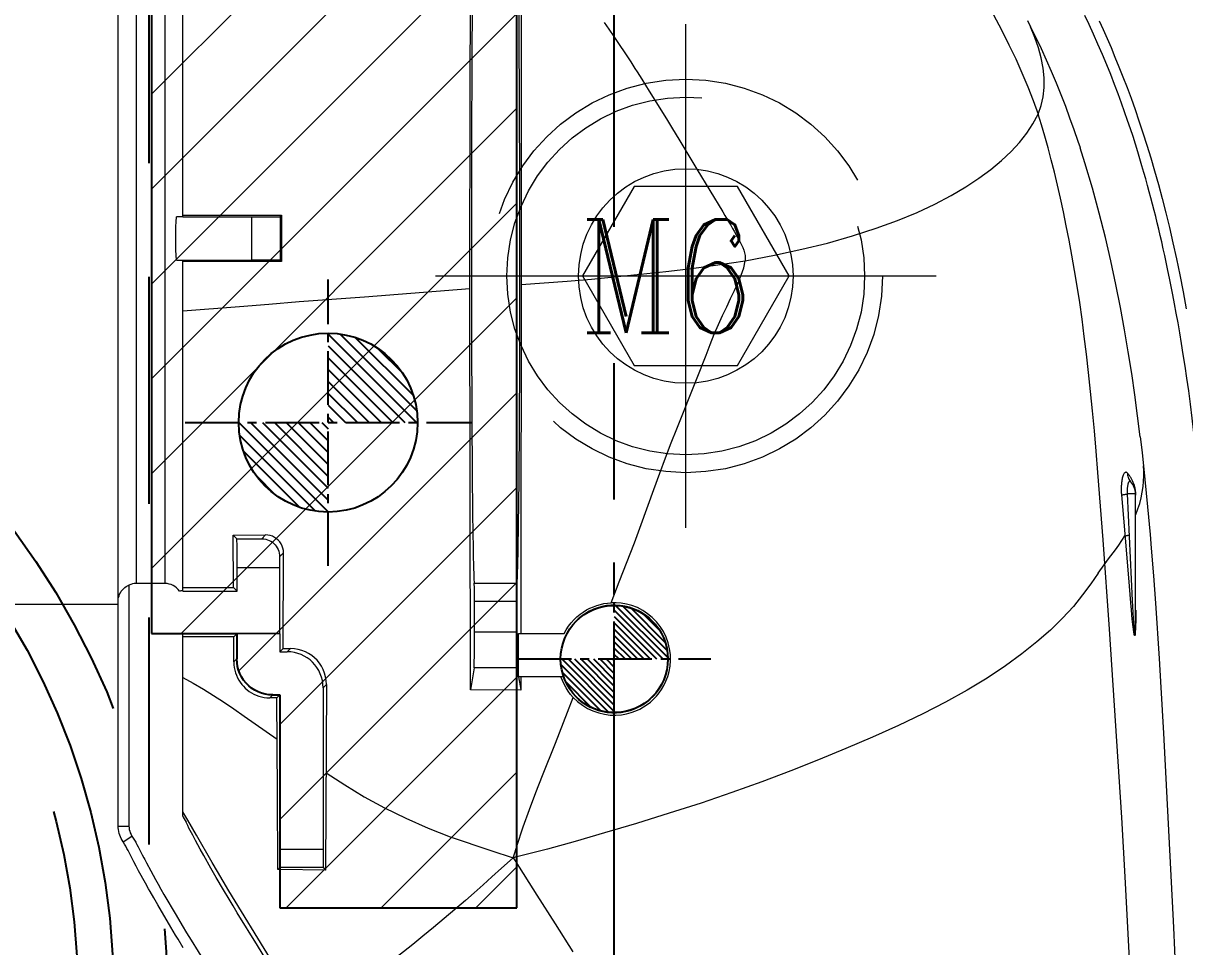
# Model space of a CAD drawing. Header units: inches. Extents: x 160917 to 162189, y -51061 to -50161.
# Drawn here: x 161563.91 to 161596.38, y -50465.97 to -50440.14 of the extents above; entities that cross this region are included whole.
import ezdxf

# ---------------------------------------------------------------- set-up
doc = ezdxf.new("R2010")
doc.units = ezdxf.units.IN
doc.header["$LTSCALE"] = 2
doc.header["$MEASUREMENT"] = 0
for name, pattern in [('ACAD_ISO02W100', [15, 12, -3]), ('CENTER', [50.8, 31.75, -6.35, 6.35, -6.35]), ('CENTER2', [1.125, 0.75, -0.125, 0.125, -0.125]), ('HIDDEN', [9.525, 6.35, -3.175])]:
    doc.linetypes.add(name, pattern=pattern)
doc.layers.get('0').update_dxf_attribs({"linetype": 'CONTINUOUS'})
for name, color, linetype in [('DEFAULT_1', 7, 'CENTER'), ('PIN', 4, 'CONTINUOUS'), ('SCREW', 52, 'HIDDEN'), ('SP', 3, 'CONTINUOUS'), ('y-cut', 7, 'CONTINUOUS'), ('壓塊', 157, 'CONTINUOUS')]:
    doc.layers.add(name, color=color, linetype=linetype)
for name, color, linetype, lineweight in [('dim', 3, 'CONTINUOUS', 15), ('PRODUCT', 1, 'CONTINUOUS', 15), ('截面', 191, 'CONTINUOUS', 15), ('枕位', 75, 'CONTINUOUS', 15), ('螺絲', 42, 'ACAD_ISO02W100', 15)]:
    doc.layers.add(name, color=color, linetype=linetype, lineweight=lineweight)
doc.styles.add('ROMANC', font='romanc', dxfattribs={"width": 0.6, "height": 1})

# ---------------------------------------------------------------- blocks, each defined once
blk = doc.blocks.new('20160823.165622')
at = {"layer": '截面', "linetype": 'Continuous', "ltscale": 0.3}
h = blk.add_hatch(dxfattribs=at)
h.set_pattern_fill('ANSI31', color=256, scale=15, style=0)
h.set_pattern_definition([(45, (-3383.3948, 1002.8706), (-1.3258252, 1.3258252), [])])
h.paths.add_polyline_path([(-19.956, 8.321), (-19.956, -25.613), (-26.579, -25.613), (-26.579, -19.66), (-26.78, -19.66), (-26.887, -19.655), (-26.99, -19.638), (-27.091, -19.611), (-27.188, -19.574), (-27.283, -19.526), (-27.371, -19.469), (-27.452, -19.403), (-27.527, -19.327), (-27.594, -19.246), (-27.65, -19.158), (-27.699, -19.063), (-27.736, -18.966), (-27.763, -18.866), (-27.779, -18.762), (-27.785, -18.655), (-27.785, -17.942), (-30.173, -17.942), (-30.173, 5.306), (-29.472, 5.851, 0.714357), (-26.788, 6.771, 0.414214), (-28.288, 8.271), (-28.288, 9.159)])
h.paths.add_polyline_path([(-82.318, -15.099), (-82.318, -16.549), (-74.68, -16.549), (-74.68, -17.952), (-72.264, -17.952), (-72.264, 4.777, -0.888302), (-76.505, 8.261), (-82.519, 8.261), (-82.519, -15.099)])
h.paths.add_polyline_path([(-95.558, -42.617), (-85.936, -42.617), (-85.936, -31.519), (-95.558, -31.519)])
at = {"layer": 'y-cut', "linetype": 'ByBlock'}
for p, q in [((-19.956, -25.613), (-19.956, 8.321)), ((-30.173, 5.306), (-30.173, -17.942)), ((-30.173, -17.942), (-27.785, -17.942)), ((-27.785, -17.942), (-27.785, -18.655)), ((-26.78, -19.66), (-26.579, -19.66)), ((-26.579, -19.66), (-26.579, -25.613)), ((-26.579, -25.613), (-19.956, -25.613))]:
    blk.add_line(p, q, dxfattribs=at)
blk.add_lwpolyline([(-26.78, -19.66), (-26.887, -19.655), (-26.99, -19.638), (-27.091, -19.611), (-27.188, -19.574), (-27.283, -19.526), (-27.371, -19.469), (-27.452, -19.403), (-27.527, -19.327), (-27.594, -19.246), (-27.65, -19.158), (-27.699, -19.063), (-27.736, -18.966), (-27.763, -18.866), (-27.779, -18.762), (-27.785, -18.655)], dxfattribs=at)
blk = doc.blocks.new('20140813.092309')
at = {"layer": '螺絲', "color": 137, "linetype": 'CENTER', "ltscale": 0.25}
for p, q in [((0, -7.042), (0, 7.042)), ((-7, 0), (7, 0))]:
    blk.add_line(p, q, dxfattribs=at)
at = {"layer": '螺絲', "color": 137, "linetype": 'Continuous'}
blk.add_lwpolyline([(-1.443, 2.5), (-2.887, 0), (-1.443, -2.5), (1.443, -2.5), (2.887, 0), (1.443, 2.5)], close=True, dxfattribs=at)
at = {"layer": '螺絲', "color": 137, "linetype": 'HIDDEN'}
blk.add_circle((0, 0), 5.5, dxfattribs=at)
at = {"layer": '螺絲', "color": 137}
for radius in [5, 3]:
    blk.add_circle((0, 0), radius, dxfattribs=at)
at = {"layer": 'dim', "style": 'ROMANC', "width": 0.8}
blk.add_text('M6', height=3.1716, dxfattribs=at).set_placement((-2.976, -1.589))
blk = doc.blocks.new('20151030.171830')
at = {"color": 8, "linetype": 'HIDDEN'}
blk.add_circle((0, 0), 21.5, dxfattribs=at)
at = {"layer": 'SP', "linetype": 'HIDDEN'}
for radius in [20, 19]:
    blk.add_circle((0, 0), radius, dxfattribs=at)

msp = doc.modelspace()

# ---------------------------------------------------------------- hatches: boundary and pattern name
at = {"layer": 'PIN', "linetype": 'Continuous'}
h = msp.add_hatch(dxfattribs=at)
h.set_pattern_fill('ANSI31', color=5, scale=1.875, angle=90, style=0)
h.set_pattern_definition([(135, (161829.03078, -50469.11083), (-0.16572815, -0.16572815), [])])
h.paths.add_polyline_path([(161572.428, -50451.311), (161569.928, -50451.311, 0.414214), (161572.428, -50453.811)])
h.paths.add_polyline_path([(161572.428, -50448.811), (161572.428, -50451.311), (161574.928, -50451.311, 0.414214)])
h = msp.add_hatch(dxfattribs=at)
h.set_pattern_fill('ANSI31', color=3, angle=90, style=0)
h.set_pattern_definition([(135, (161785.71027, -50472.1599), (-0.08838835, -0.08838835), [])])
h.paths.add_polyline_path([(161580.428, -50457.92), (161578.928, -50457.92, 0.414214), (161580.428, -50459.42)])
h.paths.add_polyline_path([(161580.428, -50456.42), (161580.428, -50457.92), (161581.928, -50457.92, 0.414214)])

# ---------------------------------------------------------------- linework, layer by layer
at = {"layer": 'DEFAULT_1', "color": 2, "linetype": 'CENTER', "ltscale": 0.3}
msp.add_line((161580.428, -50537.277), (161580.428, -50425.585), dxfattribs=at)
at = {"layer": 'PIN', "color": 5, "linetype": 'CENTER2'}
for p, q in [((161572.428, -50455.311), (161572.428, -50447.311)), ((161568.428, -50451.311), (161576.428, -50451.311))]:
    msp.add_line(p, q, dxfattribs=at)
at = {"layer": 'PIN', "color": 3, "linetype": 'CENTER2'}
for p, q in [((161580.428, -50460.62), (161580.428, -50455.22)), ((161577.728, -50457.92), (161583.128, -50457.92))]:
    msp.add_line(p, q, dxfattribs=at)
at = {"layer": 'PIN', "color": 5, "linetype": 'Continuous'}
msp.add_circle((161572.428, -50451.311), 2.5, dxfattribs=at)
at = {"layer": 'PIN', "color": 3, "linetype": 'Continuous'}
msp.add_circle((161580.428, -50457.92), 1.5, dxfattribs=at)
at = {"layer": 'PRODUCT', "linetype": 'ByBlock'}
for p, q in [((161566.559, -50462.585), (161566.559, -50429.885)), ((161577.705, -50464.878), (161577.705, -50430.944)), ((161567.488, -50457.207), (161567.488, -50433.958)), ((161577.801, -50436.087), (161577.822, -50440.306)), ((161568.368, -50445.555), (161568.368, -50436.325)), ((161567.062, -50436.514), (161567.062, -50455.81)), ((161567.866, -50436.514), (161567.866, -50455.81)), ((161576.397, -50442.066), (161576.414, -50437.111)), ((161577.773, -50440.38), (161577.757, -50438.525)), ((161577.788, -50444.537), (161577.773, -50440.38)), ((161577.822, -50440.306), (161577.83, -50445.954)), ((161580.146, -50440.12), (161580.277, -50440.311)), ((161580.277, -50440.311), (161580.416, -50440.516)), ((161580.416, -50440.516), (161580.564, -50440.736)), ((161580.564, -50440.736), (161580.72, -50440.97)), ((161580.72, -50440.97), (161580.888, -50441.224)), ((161576.393, -50447.471), (161576.397, -50442.066)), ((161581.888, -50442.818), (161582.059, -50443.097)), ((161582.059, -50443.097), (161582.232, -50443.382)), ((161582.734, -50444.224), (161583.461, -50445.421)), ((161577.784, -50449.666), (161577.788, -50444.537)), ((161568.244, -50445.558), (161568.191, -50445.559)), ((161568.322, -50445.557), (161568.244, -50445.558)), ((161568.368, -50445.515), (161571.125, -50445.515)), ((161568.368, -50445.559), (161570.285, -50445.559)), ((161570.285, -50445.559), (161570.285, -50446.765)), ((161571.089, -50445.552), (161571.125, -50445.515)), ((161571.089, -50445.552), (161571.089, -50446.772)), ((161571.125, -50445.515), (161571.125, -50446.808)), ((161577.83, -50445.954), (161577.818, -50457.21)), ((161583.779, -50445.962), (161583.866, -50446.119)), ((161568.191, -50446.765), (161568.181, -50446.629)), ((161568.368, -50446.765), (161570.285, -50446.765)), ((161568.368, -50455.998), (161568.368, -50446.768)), ((161571.125, -50446.808), (161568.368, -50446.808)), ((161571.089, -50446.772), (161571.125, -50446.808)), ((161576.409, -50458.778), (161576.393, -50447.471)), ((161577.83, -50447.453), (161579.115, -50447.354)), ((161573.45, -50447.797), (161576.393, -50447.562)), ((161568.368, -50448.184), (161569.955, -50448.064)), ((161582.748, -50450.055), (161582.993, -50449.421)), ((161577.765, -50452.93), (161577.784, -50449.666)), ((161582.178, -50451.483), (161582.748, -50450.055)), ((161595.132, -50451.71), (161595.182, -50452.147)), ((161595.182, -50452.147), (161595.262, -50452.899)), ((161594.098, -50454.587), (161593.951, -50452.703)), ((161577.752, -50454.178), (161577.765, -50452.93)), ((161594.79, -50452.742), (161594.775, -50452.725)), ((161594.804, -50452.759), (161594.79, -50452.742)), ((161595.262, -50452.899), (161595.338, -50453.667)), ((161594.607, -50453.334), (161594.69, -50454.312)), ((161595.001, -50453.307), (161594.771, -50453.307)), ((161594.771, -50453.307), (161594.909, -50456.281)), ((161595, -50456.699), (161595.001, -50453.307)), ((161595.01, -50453.879), (161595.067, -50453.725)), ((161577.742, -50454.829), (161577.752, -50454.178)), ((161594.69, -50454.312), (161594.819, -50455.883)), ((161569.776, -50454.454), (161570.68, -50454.453)), ((161569.878, -50454.556), (161569.776, -50454.454)), ((161569.782, -50455.917), (161569.776, -50454.454)), ((161569.878, -50454.556), (161570.577, -50454.556)), ((161570.577, -50454.556), (161570.68, -50454.453)), ((161571.073, -50455.065), (161571.182, -50454.956)), ((161571.172, -50457.629), (161571.182, -50454.956)), ((161595.442, -50454.821), (161595.503, -50455.591)), ((161569.885, -50455.36), (161571.072, -50455.36)), ((161569.885, -50456.02), (161569.885, -50455.36)), ((161571.072, -50455.36), (161571.072, -50457.207)), ((161595.503, -50455.591), (161595.559, -50456.36)), ((161566.861, -50455.852), (161566.861, -50462.591)), ((161567.866, -50455.81), (161567.062, -50455.81)), ((161568.368, -50455.921), (161569.782, -50455.917)), ((161569.885, -50456.02), (161569.782, -50455.917)), ((161576.514, -50455.798), (161577.705, -50455.798)), ((161577.705, -50456.3), (161577.709, -50455.798)), ((161594.819, -50455.883), (161594.859, -50456.352)), ((161568.368, -50456.02), (161569.885, -50456.02)), ((161594.909, -50456.281), (161594.926, -50456.622)), ((161576.518, -50456.3), (161577.705, -50456.3)), ((161576.518, -50457.167), (161576.518, -50456.3)), ((161594.859, -50456.352), (161594.876, -50456.548)), ((161594.876, -50456.548), (161594.889, -50456.682)), ((161595.016, -50456.664), (161595.016, -50456.552)), ((161595.559, -50456.36), (161595.663, -50457.91)), ((161594.889, -50456.682), (161594.901, -50456.806)), ((161594.901, -50456.806), (161594.91, -50456.883)), ((161594.91, -50456.883), (161594.926, -50457.028)), ((161594.926, -50456.622), (161594.935, -50456.789)), ((161594.935, -50456.789), (161594.942, -50456.903)), ((161594.942, -50456.903), (161594.949, -50457.011)), ((161594.999, -50456.917), (161595, -50456.834)), ((161595, -50456.834), (161595, -50456.699)), ((161595.012, -50456.965), (161595.014, -50456.881)), ((161595.015, -50456.773), (161595.016, -50456.664)), ((161571.072, -50457.207), (161567.488, -50457.207)), ((161568.368, -50462.317), (161568.368, -50457.207)), ((161569.789, -50457.304), (161569.876, -50457.217)), ((161571.082, -50457.217), (161569.876, -50457.217)), ((161569.876, -50457.217), (161569.876, -50457.92)), ((161571.072, -50457.207), (161571.082, -50457.217)), ((161571.082, -50457.217), (161571.082, -50457.719)), ((161577.705, -50457.167), (161576.518, -50457.167)), ((161577.754, -50457.21), (161579.025, -50457.21)), ((161577.754, -50458.416), (161577.754, -50457.21)), ((161594.936, -50457.096), (161594.946, -50457.16)), ((161569.789, -50457.304), (161568.368, -50457.297)), ((161569.793, -50458.003), (161569.789, -50457.304)), ((161577.705, -50457.371), (161577.713, -50458.171)), ((161571.082, -50457.719), (161571.172, -50457.629)), ((161571.082, -50457.719), (161571.283, -50457.719)), ((161571.172, -50457.629), (161571.374, -50457.628)), ((161571.283, -50457.719), (161571.374, -50457.628)), ((161595.663, -50457.91), (161595.711, -50458.713)), ((161569.876, -50457.92), (161569.793, -50458.003)), ((161569.925, -50458.23), (161569.898, -50458.129)), ((161569.962, -50458.328), (161569.925, -50458.23)), ((161576.51, -50458.171), (161576.409, -50458.778)), ((161577.705, -50458.171), (161576.51, -50458.171)), ((161577.705, -50458.787), (161577.709, -50458.171)), ((161577.709, -50458.171), (161577.754, -50458.416)), ((161570.134, -50458.592), (161570.068, -50458.511)), ((161579.005, -50458.416), (161577.754, -50458.416)), ((161577.754, -50458.416), (161577.813, -50458.769)), ((161577.817, -50458.416), (161577.816, -50458.788)), ((161570.57, -50458.876), (161570.472, -50458.838)), ((161570.671, -50458.903), (161570.57, -50458.876)), ((161572.288, -50458.724), (161572.379, -50458.633)), ((161572.288, -50458.724), (161572.288, -50463.251)), ((161572.379, -50458.633), (161572.359, -50463.82)), ((161577.816, -50458.788), (161576.409, -50458.778)), ((161595.711, -50458.713), (161595.782, -50459.995)), ((161570.776, -50458.92), (161570.672, -50458.903)), ((161570.881, -50458.925), (161570.776, -50458.92)), ((161570.881, -50458.925), (161570.798, -50459.008)), ((161570.998, -50459.009), (161570.798, -50459.008)), ((161571.082, -50458.925), (161570.881, -50458.925)), ((161571.082, -50458.925), (161570.998, -50459.009)), ((161571.011, -50461.658), (161570.998, -50459.009)), ((161571.082, -50464.878), (161571.082, -50458.925)), ((161579.121, -50459.404), (161579.283, -50458.994)), ((161570.085, -50459.517), (161571.003, -50460.158)), ((161578.784, -50460.27), (161579.121, -50459.404)), ((161595.782, -50459.995), (161596.061, -50465.423)), ((161571.026, -50463.805), (161571.011, -50461.658)), ((161568.506, -50462.423), (161568.368, -50462.196)), ((161566.561, -50462.639), (161566.559, -50462.585)), ((161566.559, -50462.591), (161566.861, -50462.591)), ((161566.697, -50463.036), (161566.945, -50462.87)), ((161567.082, -50463.104), (161567.116, -50463.169)), ((161566.999, -50463.591), (161566.837, -50463.279)), ((161567.116, -50463.169), (161567.231, -50463.394)), ((161567.231, -50463.394), (161567.276, -50463.481)), ((161568.95, -50463.413), (161568.854, -50463.238)), ((161571.082, -50463.251), (161571.077, -50463.754)), ((161572.288, -50463.251), (161571.082, -50463.251)), ((161577.601, -50463.477), (161577.654, -50463.31)), ((161577.654, -50463.31), (161577.705, -50463.152)), ((161578.559, -50463.235), (161577.705, -50463.451)), ((161567.064, -50463.715), (161566.999, -50463.591)), ((161567.132, -50463.841), (161567.064, -50463.715)), ((161567.353, -50463.624), (161567.469, -50463.84)), ((161571.077, -50463.754), (161571.054, -50463.777)), ((161571.082, -50463.802), (161571.08, -50463.754)), ((161572.292, -50463.754), (161571.082, -50463.754)), ((161572.292, -50463.754), (161572.359, -50463.82)), ((161577.601, -50463.477), (161577.654, -50463.561)), ((161577.654, -50463.561), (161578.26, -50464.521)), ((161567.32, -50464.184), (161567.132, -50463.841)), ((161567.469, -50463.84), (161567.603, -50464.084)), ((161567.603, -50464.084), (161567.676, -50464.216)), ((161569.505, -50464.372), (161569.303, -50464.028)), ((161571.082, -50463.805), (161571.026, -50463.805)), ((161572.359, -50463.82), (161571.082, -50463.805)), ((161567.407, -50464.342), (161567.32, -50464.184)), ((161567.676, -50464.216), (161567.755, -50464.355)), ((161567.755, -50464.355), (161567.839, -50464.502)), ((161569.662, -50464.637), (161569.505, -50464.372)), ((161570.819, -50466.307), (161569.655, -50464.398)), ((161567.664, -50464.79), (161567.555, -50464.602)), ((161567.839, -50464.502), (161568.18, -50465.084)), ((161569.773, -50464.821), (161569.662, -50464.637)), ((161578.26, -50464.521), (161578.775, -50465.325)), ((161568.031, -50465.416), (161567.664, -50464.79)), ((161569.889, -50465.013), (161569.773, -50464.821)), ((161570.456, -50465.932), (161569.889, -50465.013)), ((161577.705, -50464.878), (161571.082, -50464.878)), ((161568.18, -50465.084), (161568.35, -50465.372)), ((161568.35, -50465.372), (161568.473, -50465.576)), ((161578.775, -50465.325), (161579.266, -50466.104)), ((161568.165, -50465.642), (161568.031, -50465.416)), ((161568.473, -50465.576), (161568.597, -50465.78)), ((161596.061, -50465.423), (161596.118, -50466.708)), ((161568.597, -50465.78), (161568.99, -50466.418))]:
    msp.add_line(p, q, dxfattribs=at)
for points in [[(161586.638, -50435.078), (161587.182, -50435.465), (161587.713, -50435.881), (161588.208, -50436.306), (161588.668, -50436.746), (161589.103, -50437.205), (161589.509, -50437.669), (161589.88, -50438.133), (161590.217, -50438.592), (161590.517, -50439.04), (161590.785, -50439.476), (161591.028, -50439.906), (161591.255, -50440.333), (161591.463, -50440.747), (161591.651, -50441.143), (161591.824, -50441.534), (161591.986, -50441.922), (161592.136, -50442.305), (161592.274, -50442.685)], [(161595.818, -50446.642), (161595.776, -50446.448), (161595.734, -50446.26), (161595.692, -50446.077), (161595.65, -50445.899), (161595.608, -50445.723), (161595.565, -50445.548), (161595.522, -50445.376), (161595.477, -50445.203), (161595.432, -50445.03), (161595.386, -50444.856), (161595.337, -50444.679), (161595.288, -50444.499), (161595.236, -50444.316), (161595.181, -50444.128), (161595.124, -50443.935), (161595.063, -50443.736), (161594.999, -50443.529), (161594.93, -50443.315), (161594.857, -50443.093), (161594.779, -50442.862), (161594.696, -50442.623), (161594.608, -50442.376), (161594.514, -50442.121), (161594.414, -50441.855), (161594.307, -50441.582), (161594.195, -50441.304), (161594.076, -50441.018), (161593.951, -50440.729), (161593.826, -50440.449), (161593.704, -50440.183), (161593.582, -50439.927)], [(161591.976, -50440.072), (161592.063, -50440.245)], [(161592.063, -50440.245), (161592.213, -50440.546), (161592.359, -50440.853), (161592.502, -50441.165), (161592.643, -50441.486), (161592.78, -50441.813), (161592.912, -50442.14), (161593.038, -50442.464), (161593.158, -50442.789), (161593.274, -50443.114), (161593.386, -50443.439), (161593.448, -50443.623)], [(161592.274, -50442.685), (161592.361, -50442.449), (161592.418, -50442.2), (161592.446, -50441.938), (161592.446, -50441.674), (161592.42, -50441.4), (161592.365, -50441.116), (161592.286, -50440.831), (161592.186, -50440.542), (161592.063, -50440.245)], [(161593.982, -50440.081), (161594.092, -50440.321), (161594.203, -50440.569), (161594.315, -50440.825), (161594.426, -50441.09), (161594.538, -50441.364), (161594.65, -50441.647), (161594.762, -50441.939), (161594.874, -50442.242), (161594.986, -50442.554), (161595.097, -50442.876), (161595.208, -50443.21), (161595.317, -50443.553), (161595.426, -50443.908), (161595.533, -50444.274), (161595.639, -50444.652), (161595.743, -50445.042), (161595.845, -50445.444), (161595.946, -50445.859), (161596.045, -50446.287), (161596.141, -50446.728), (161596.236, -50447.183), (161596.329, -50447.652), (161596.42, -50448.133)], [(161580.888, -50441.224), (161581.007, -50441.407), (161581.069, -50441.503), (161581.133, -50441.603), (161581.198, -50441.707)], [(161581.198, -50441.707), (161581.407, -50442.045), (161581.888, -50442.818)], [(161584.087, -50446.787), (161584.91, -50446.632), (161585.672, -50446.466), (161586.389, -50446.29), (161587.086, -50446.091), (161587.75, -50445.878), (161588.347, -50445.661), (161588.895, -50445.438), (161589.394, -50445.204), (161589.849, -50444.963), (161590.258, -50444.722), (161590.624, -50444.48), (161590.957, -50444.234), (161591.257, -50443.985), (161591.524, -50443.734), (161591.76, -50443.477), (161591.965, -50443.215), (161592.133, -50442.953), (161592.274, -50442.685)], [(161593.951, -50452.703), (161593.901, -50452.113), (161593.849, -50451.537), (161593.797, -50450.98), (161593.742, -50450.441), (161593.685, -50449.913), (161593.627, -50449.401), (161593.567, -50448.904), (161593.505, -50448.422), (161593.439, -50447.954), (161593.37, -50447.5), (161593.296, -50447.058), (161593.22, -50446.628), (161593.143, -50446.212), (161593.064, -50445.809), (161592.983, -50445.42), (161592.9, -50445.04), (161592.816, -50444.67), (161592.731, -50444.311), (161592.645, -50443.965), (161592.557, -50443.63), (161592.467, -50443.305), (161592.373, -50442.99), (161592.274, -50442.685)], [(161582.232, -50443.382), (161582.487, -50443.808), (161582.57, -50443.948), (161582.734, -50444.224)], [(161595.132, -50451.71), (161595.06, -50451.125), (161594.982, -50450.539), (161594.894, -50449.94), (161594.798, -50449.332), (161594.692, -50448.718), (161594.576, -50448.09), (161594.448, -50447.445), (161594.31, -50446.792), (161594.158, -50446.133), (161593.987, -50445.455), (161593.796, -50444.758), (161593.585, -50444.05), (161593.448, -50443.624)], [(161568.181, -50446.629), (161568.175, -50446.494), (161568.17, -50446.36), (161568.168, -50446.227), (161568.168, -50446.095), (161568.17, -50445.963), (161568.175, -50445.829), (161568.181, -50445.694), (161568.191, -50445.559)], [(161568.368, -50445.555), (161568.362, -50445.556), (161568.347, -50445.557), (161568.322, -50445.557)], [(161583.461, -50445.421), (161583.521, -50445.519), (161583.578, -50445.615), (161583.632, -50445.706), (161583.683, -50445.794), (161583.732, -50445.88), (161583.779, -50445.962)], [(161583.866, -50446.119), (161583.949, -50446.27), (161583.987, -50446.343), (161584.022, -50446.416), (161584.051, -50446.489), (161584.073, -50446.562), (161584.087, -50446.636), (161584.092, -50446.711), (161584.087, -50446.787)], [(161568.191, -50446.765), (161568.288, -50446.766), (161568.322, -50446.766), (161568.347, -50446.767), (161568.362, -50446.767), (161568.368, -50446.768)], [(161581.158, -50447.162), (161581.866, -50447.088), (161582.588, -50447.003), (161583.324, -50446.903), (161584.087, -50446.787)], [(161582.993, -50449.421), (161583.11, -50449.124), (161583.225, -50448.84), (161583.341, -50448.571), (161583.457, -50448.314), (161583.571, -50448.07), (161583.682, -50447.838), (161583.79, -50447.617), (161583.892, -50447.401), (161583.979, -50447.189), (161584.046, -50446.984), (161584.087, -50446.787)], [(161595.95, -50447.273), (161595.905, -50447.054), (161595.818, -50446.642)], [(161579.115, -50447.354), (161579.789, -50447.296), (161581.158, -50447.162)], [(161596.729, -50452.47), (161596.682, -50452.024), (161596.634, -50451.597), (161596.585, -50451.188), (161596.536, -50450.798), (161596.487, -50450.427), (161596.437, -50450.071), (161596.387, -50449.732), (161596.336, -50449.408), (161596.287, -50449.099), (161596.237, -50448.803), (161596.188, -50448.521), (161596.139, -50448.25), (161596.091, -50447.99), (161596.043, -50447.741), (161595.95, -50447.273)], [(161569.955, -50448.064), (161570.771, -50447.995), (161571.62, -50447.928), (161573.45, -50447.797)], [(161581.535, -50453.182), (161581.701, -50452.727), (161581.863, -50452.294), (161582.023, -50451.879), (161582.178, -50451.483)], [(161594.775, -50452.725), (161594.767, -50452.716), (161594.758, -50452.709), (161594.749, -50452.704), (161594.739, -50452.701), (161594.729, -50452.7), (161594.719, -50452.702), (161594.708, -50452.707), (161594.698, -50452.715), (161594.687, -50452.726), (161594.676, -50452.741), (161594.666, -50452.76)], [(161595.227, -50452.949), (161595.233, -50452.802), (161595.231, -50452.657), (161595.221, -50452.515)], [(161594.631, -50452.86), (161594.624, -50452.89), (161594.619, -50452.921), (161594.614, -50452.953), (161594.61, -50452.984), (161594.606, -50453.016), (161594.604, -50453.048), (161594.602, -50453.077), (161594.601, -50453.106), (161594.6, -50453.135)], [(161594.666, -50452.76), (161594.656, -50452.781), (161594.647, -50452.805), (161594.638, -50452.832), (161594.631, -50452.86)], [(161594.868, -50452.967), (161594.863, -50452.962), (161594.858, -50452.958), (161594.853, -50452.955), (161594.847, -50452.954), (161594.842, -50452.953), (161594.836, -50452.954), (161594.83, -50452.957), (161594.823, -50452.961), (161594.817, -50452.968), (161594.811, -50452.976), (161594.805, -50452.986), (161594.799, -50452.998), (161594.794, -50453.012), (161594.789, -50453.027), (161594.785, -50453.043), (161594.781, -50453.06), (161594.778, -50453.077), (161594.775, -50453.095), (161594.772, -50453.112), (161594.771, -50453.13)], [(161594.775, -50452.725), (161594.776, -50452.755), (161594.78, -50452.784), (161594.786, -50452.813), (161594.794, -50452.842), (161594.805, -50452.869), (161594.817, -50452.896), (161594.832, -50452.921), (161594.849, -50452.945), (161594.868, -50452.967)], [(161594.976, -50453.092), (161594.969, -50453.069), (161594.961, -50453.046), (161594.954, -50453.025), (161594.946, -50453.003), (161594.937, -50452.982), (161594.928, -50452.961), (161594.919, -50452.941), (161594.909, -50452.921), (161594.899, -50452.901), (161594.888, -50452.882), (161594.878, -50452.864), (161594.866, -50452.846), (161594.855, -50452.828), (161594.843, -50452.811), (161594.831, -50452.793), (161594.818, -50452.776), (161594.804, -50452.759)], [(161595.156, -50453.414), (161595.189, -50453.257), (161595.213, -50453.101), (161595.227, -50452.949)], [(161580.99, -50454.668), (161581.182, -50454.156), (161581.535, -50453.182)], [(161594.6, -50453.135), (161594.6, -50453.17), (161594.6, -50453.205), (161594.601, -50453.238), (161594.603, -50453.271), (161594.605, -50453.303), (161594.607, -50453.334)], [(161594.607, -50453.334), (161594.618, -50453.331), (161594.63, -50453.328), (161594.645, -50453.326), (161594.661, -50453.323), (161594.68, -50453.32), (161594.7, -50453.317), (161594.722, -50453.314), (161594.746, -50453.31), (161594.771, -50453.307)], [(161594.771, -50453.13), (161594.769, -50453.148), (161594.768, -50453.164), (161594.767, -50453.181), (161594.767, -50453.196)], [(161594.767, -50453.196), (161594.767, -50453.216), (161594.767, -50453.235), (161594.767, -50453.254), (161594.768, -50453.272), (161594.769, -50453.29), (161594.771, -50453.307)], [(161595.009, -50453.337), (161595.008, -50453.303), (161595.006, -50453.269), (161595.003, -50453.236), (161594.999, -50453.204), (161594.994, -50453.172), (161594.988, -50453.143), (161594.982, -50453.117), (161594.976, -50453.092)], [(161595.067, -50453.725), (161595.116, -50453.57), (161595.156, -50453.414)], [(161595.338, -50453.667), (161595.408, -50454.436), (161595.442, -50454.821)], [(161570.577, -50454.556), (161570.632, -50454.56), (161570.686, -50454.569), (161570.736, -50454.585), (161570.784, -50454.605), (161570.83, -50454.629), (161570.873, -50454.658), (161570.912, -50454.692), (161570.947, -50454.728), (161570.979, -50454.769), (161571.006, -50454.812), (161571.03, -50454.858), (161571.048, -50454.907), (161571.061, -50454.958), (161571.069, -50455.011), (161571.073, -50455.065)], [(161571.182, -50454.956), (161571.177, -50454.889), (161571.165, -50454.824), (161571.143, -50454.761), (161571.114, -50454.702), (161571.078, -50454.648), (161571.035, -50454.599), (161570.985, -50454.556), (161570.93, -50454.519), (161570.871, -50454.49), (161570.809, -50454.469), (161570.745, -50454.457), (161570.68, -50454.453)], [(161580.34, -50456.349), (161580.568, -50455.764), (161580.99, -50454.668)], [(161594.618, -50462.353), (161594.273, -50457.086), (161594.098, -50454.587)], [(161594.439, -50454.865), (161594.531, -50454.74), (161594.619, -50454.611), (161594.704, -50454.48)], [(161594.704, -50454.48), (161594.712, -50454.478), (161594.721, -50454.475), (161594.732, -50454.473), (161594.745, -50454.47), (161594.758, -50454.468), (161594.773, -50454.465), (161594.789, -50454.462), (161594.806, -50454.46), (161594.825, -50454.457)], [(161577.709, -50455.798), (161577.715, -50455.743), (161577.721, -50455.646), (161577.726, -50455.505), (161577.732, -50455.321), (161577.742, -50454.829)], [(161593.952, -50455.52), (161594.245, -50455.116), (161594.439, -50454.865)], [(161593.952, -50455.52), (161593.747, -50455.816), (161593.521, -50456.13), (161593.262, -50456.453), (161592.962, -50456.782), (161592.622, -50457.113), (161592.244, -50457.443), (161591.826, -50457.775), (161591.362, -50458.111), (161590.849, -50458.454), (161590.289, -50458.795), (161589.692, -50459.127), (161589.057, -50459.455), (161588.37, -50459.784), (161587.644, -50460.109), (161586.898, -50460.427), (161586.137, -50460.737), (161585.36, -50461.045), (161584.551, -50461.354), (161583.711, -50461.657), (161582.853, -50461.949), (161581.964, -50462.235), (161581.051, -50462.518), (161580.159, -50462.783), (161579.334, -50463.021), (161578.559, -50463.235)], [(161566.57, -50456.205), (161566.583, -50456.157), (161566.601, -50456.112), (161566.622, -50456.068), (161566.647, -50456.028), (161566.676, -50455.99), (161566.708, -50455.955), (161566.743, -50455.924), (161566.78, -50455.896)], [(161566.78, -50455.896), (161566.82, -50455.872), (161566.861, -50455.852)], [(161568.275, -50456.02), (161568.276, -50456.019), (161568.279, -50456.017), (161568.285, -50456.015), (161568.293, -50456.013), (161568.304, -50456.011), (161568.316, -50456.009), (161568.328, -50456.008), (161568.341, -50456.006), (161568.351, -50456.004), (161568.359, -50456.002), (161568.365, -50456), (161568.368, -50455.998)], [(161579.025, -50457.21), (161579.086, -50457.102), (161579.153, -50457), (161579.226, -50456.906), (161579.304, -50456.82), (161579.386, -50456.742), (161579.473, -50456.67), (161579.562, -50456.607), (161579.655, -50456.55), (161579.749, -50456.501), (161579.845, -50456.459), (161579.943, -50456.423), (161580.041, -50456.395), (161580.141, -50456.373), (161580.24, -50456.358), (161580.34, -50456.349)], [(161581.492, -50456.76), (161581.361, -50456.653), (161581.222, -50456.561), (161581.075, -50456.485), (161580.923, -50456.426), (161580.771, -50456.384), (161580.623, -50456.358), (161580.478, -50456.347), (161580.34, -50456.349)], [(161579.283, -50458.994), (161579.404, -50459.11), (161579.537, -50459.213), (161579.68, -50459.301), (161579.833, -50459.373), (161579.993, -50459.429), (161580.155, -50459.467), (161580.316, -50459.487), (161580.474, -50459.49), (161580.626, -50459.479), (161580.769, -50459.454), (161580.903, -50459.418), (161581.028, -50459.373), (161581.143, -50459.32), (161581.249, -50459.26), (161581.348, -50459.195), (161581.44, -50459.123), (161581.525, -50459.046), (161581.605, -50458.962), (161581.681, -50458.87), (161581.751, -50458.77), (161581.816, -50458.66), (161581.874, -50458.539), (161581.923, -50458.409), (161581.962, -50458.269), (161581.988, -50458.119), (161582.001, -50457.96), (161581.997, -50457.798), (161581.975, -50457.633), (161581.935, -50457.468), (161581.878, -50457.308), (161581.804, -50457.156), (161581.714, -50457.013), (161581.61, -50456.88), (161581.492, -50456.76)], [(161594.996, -50457.061), (161594.997, -50457.031), (161594.997, -50457.002), (161594.999, -50456.917)], [(161595.014, -50456.881), (161595.014, -50456.854), (161595.015, -50456.773)], [(161594.926, -50457.028), (161594.931, -50457.062), (161594.936, -50457.096)], [(161594.946, -50457.16), (161594.955, -50457.228), (161594.961, -50457.252), (161594.967, -50457.263), (161594.974, -50457.265), (161594.982, -50457.258)], [(161594.949, -50457.011), (161594.952, -50457.045), (161594.955, -50457.079), (161594.957, -50457.113), (161594.96, -50457.145), (161594.963, -50457.177), (161594.966, -50457.208), (161594.969, -50457.232), (161594.974, -50457.248), (161594.978, -50457.256), (161594.983, -50457.258)], [(161594.982, -50457.258), (161594.99, -50457.255), (161594.997, -50457.245), (161595.001, -50457.228), (161595.003, -50457.202), (161595.003, -50457.17), (161595.004, -50457.138), (161595.006, -50457.109), (161595.008, -50457.08), (161595.01, -50457.052), (161595.011, -50457.023), (161595.012, -50456.965)], [(161594.983, -50457.258), (161594.986, -50457.243), (161594.989, -50457.225), (161594.991, -50457.203), (161594.992, -50457.178), (161594.996, -50457.061)], [(161572.379, -50458.633), (161572.373, -50458.524), (161572.356, -50458.417), (161572.328, -50458.314), (161572.289, -50458.215), (161572.241, -50458.122), (161572.184, -50458.035), (161572.119, -50457.956), (161572.048, -50457.885), (161571.969, -50457.821), (161571.884, -50457.765), (161571.793, -50457.718), (161571.696, -50457.68), (161571.593, -50457.651), (161571.485, -50457.634), (161571.374, -50457.628)], [(161569.793, -50458.003), (161569.796, -50458.081), (161569.805, -50458.158), (161569.82, -50458.233), (161569.841, -50458.306), (161569.867, -50458.377), (161569.898, -50458.445), (161569.933, -50458.51), (161569.972, -50458.571), (161570.015, -50458.629), (161570.063, -50458.684), (161570.114, -50458.735), (161570.168, -50458.783), (161570.226, -50458.826), (161570.288, -50458.866), (161570.353, -50458.902), (161570.421, -50458.933), (161570.492, -50458.959), (161570.565, -50458.98), (161570.641, -50458.995), (161570.718, -50459.005), (161570.798, -50459.008)], [(161569.898, -50458.13), (161569.882, -50458.027), (161569.876, -50457.92)], [(161568.368, -50458.442), (161568.658, -50458.598), (161568.943, -50458.763), (161569.224, -50458.937), (161569.506, -50459.12), (161569.793, -50459.315), (161570.085, -50459.517)], [(161570.068, -50458.511), (161570.01, -50458.422), (161569.962, -50458.329)], [(161579.283, -50458.994), (161579.208, -50458.909), (161579.14, -50458.819), (161579.079, -50458.724), (161579.025, -50458.625), (161578.977, -50458.522), (161578.938, -50458.416)], [(161570.29, -50458.733), (161570.208, -50458.667), (161570.134, -50458.593)], [(161570.473, -50458.838), (161570.378, -50458.79), (161570.29, -50458.733)], [(161577.705, -50463.152), (161577.883, -50462.613), (161578.058, -50462.124), (161578.238, -50461.65), (161578.422, -50461.182), (161578.784, -50460.27)], [(161572.371, -50461.101), (161572.897, -50461.442), (161573.44, -50461.77), (161574.001, -50462.078), (161574.598, -50462.374), (161575.223, -50462.653), (161575.836, -50462.888)], [(161568.368, -50462.317), (161568.38, -50462.338), (161568.458, -50462.486)], [(161569.185, -50463.607), (161568.745, -50462.844), (161568.506, -50462.423)], [(161594.891, -50467.378), (161594.715, -50464.012), (161594.618, -50462.353)], [(161566.695, -50463.032), (161566.667, -50462.987), (161566.642, -50462.941), (161566.621, -50462.893), (161566.602, -50462.845), (161566.587, -50462.795), (161566.575, -50462.744), (161566.566, -50462.692), (161566.562, -50462.645)], [(161566.861, -50462.591), (161566.863, -50462.641), (161566.871, -50462.69), (161566.882, -50462.737), (161566.899, -50462.783), (161566.92, -50462.827), (161566.945, -50462.87)], [(161568.854, -50463.238), (161568.72, -50462.993), (161568.68, -50462.917), (161568.642, -50462.847), (161568.607, -50462.779), (161568.572, -50462.713), (161568.538, -50462.646), (161568.505, -50462.58), (161568.458, -50462.486)], [(161566.837, -50463.279), (161566.804, -50463.217), (161566.769, -50463.155), (161566.733, -50463.093), (161566.695, -50463.032)], [(161566.945, -50462.87), (161566.963, -50462.898), (161566.981, -50462.926), (161566.998, -50462.955), (161567.015, -50462.984), (161567.032, -50463.013), (161567.049, -50463.043), (161567.065, -50463.073), (161567.082, -50463.104)], [(161575.836, -50462.888), (161576.977, -50463.274), (161577.601, -50463.477)], [(161569.101, -50463.68), (161569, -50463.501), (161568.95, -50463.413)], [(161567.276, -50463.481), (161567.301, -50463.527), (161567.353, -50463.624)], [(161569.303, -50464.028), (161569.152, -50463.768), (161569.101, -50463.68)], [(161569.655, -50464.398), (161569.335, -50463.864), (161569.185, -50463.607)], [(161577.601, -50463.477), (161577.273, -50463.766), (161577.008, -50464.008), (161576.764, -50464.237), (161576.515, -50464.458), (161576.266, -50464.671), (161575.373, -50465.426)], [(161577.705, -50463.451), (161577.688, -50463.456), (161577.671, -50463.461), (161577.654, -50463.465), (161577.637, -50463.469), (161577.619, -50463.473), (161577.601, -50463.477)], [(161567.555, -50464.602), (161567.454, -50464.425), (161567.407, -50464.342)], [(161568.379, -50465.993), (161568.235, -50465.757), (161568.165, -50465.642)], [(161575.373, -50465.426), (161575.079, -50465.673), (161574.801, -50465.899), (161574.536, -50466.109), (161574.28, -50466.307), (161574.03, -50466.493), (161573.79, -50466.664), (161573.561, -50466.822), (161573.342, -50466.964), (161573.128, -50467.084), (161572.918, -50467.177), (161572.709, -50467.24), (161572.503, -50467.272), (161572.303, -50467.275), (161572.109, -50467.251), (161571.922, -50467.203), (161571.745, -50467.132), (161571.579, -50467.043), (161571.426, -50466.944), (161571.288, -50466.841), (161571.162, -50466.731), (161571.049, -50466.621), (161570.949, -50466.523)], [(161572.719, -50470.091), (161572.663, -50469.961), (161572.604, -50469.826), (161572.541, -50469.686), (161572.474, -50469.54), (161572.404, -50469.39), (161572.33, -50469.236), (161572.253, -50469.077), (161572.171, -50468.913), (161572.086, -50468.746), (161571.997, -50468.573), (161571.905, -50468.397), (161571.808, -50468.216), (161571.707, -50468.03), (161571.603, -50467.843), (161571.495, -50467.653), (161571.383, -50467.461), (161571.269, -50467.268), (161571.153, -50467.075), (161571.035, -50466.88), (161570.456, -50465.932)]]:
    msp.add_lwpolyline(points, dxfattribs=at)
for centre, radius, start, end in [((161594.498, -50453.307), 0.502, 0, 42.6526), ((161567.062, -50456.312), 0.502, 90, 113.5782), ((161567.866, -50456.312), 0.502, 35.5069, 90), ((161580.428, -50457.92), 1.508, 199.2074, 151.9001)]:
    msp.add_arc(centre, radius, start, end, dxfattribs=at)
for centre, major_axis, ratio, start_param, end_param in [((161576.518, -50446.162), (0, 9.648), 0.008727, 0.049525, 3.092067), ((161570.285, -50445.552), (0.804, 0), 0.008727, -1.570796, -0.008727), ((161570.285, -50446.772), (0.804, 0), 0.008727, 0.008727, 1.570796), ((161569.878, -50455.36), (0, 0.804), 0.008727, -1.570796, -0.008727), ((161571.079, -50455.36), (0, 0.804), 0.008727, 1.195075, 1.570796), ((161576.514, -50456.3), (0, 0.502), 0.008727, -1.570796, -0.049525), ((161576.51, -50457.167), (0, 1.005), 0.008727, -3.089233, -1.570796), ((161571.283, -50458.724), (0.711, 0.711), 0.999924, -0.78536, 0.78536), ((161572.292, -50463.251), (0, 0.502), 0.008727, -4.712389, -3.150319)]:
    msp.add_ellipse(centre, major_axis=major_axis, ratio=ratio, start_param=start_param, end_param=end_param, dxfattribs=at)
at = {"layer": '壓塊', "color": 153, "linetype": 'HIDDEN', "ltscale": 0.5}
msp.add_lwpolyline([(161597.428, -50437.211), (161597.428, -50501.211, -0.414214), (161589.428, -50509.211), (161575.428, -50509.211, -0.414214), (161567.428, -50501.211), (161567.428, -50437.211, -0.414214), (161575.428, -50429.211), (161589.428, -50429.211, -0.414214)], format="xyb", close=True, dxfattribs=at)
at = {"layer": '枕位', "linetype": 'ByBlock', "ltscale": 0.3}
msp.add_line((161566.559, -50456.399), (161560.426, -50456.399), dxfattribs=at)

# ---------------------------------------------------------------- block references
at = {"layer": 'SCREW', "linetype": 'ByBlock', "ltscale": 0.3}
msp.add_blockref('20140813.092309', (161582.428, -50447.211), dxfattribs=at)
at = {"layer": 'SP', "linetype": 'ByBlock', "ltscale": 0.3}
msp.add_blockref('20151030.171830', (161546.428, -50467.211), dxfattribs=at)
at = {"layer": 'y-cut', "linetype": 'ByBlock'}
msp.add_blockref('20160823.165622', (161597.661, -50439.265), dxfattribs=at)

doc.saveas('drawing.dxf')
